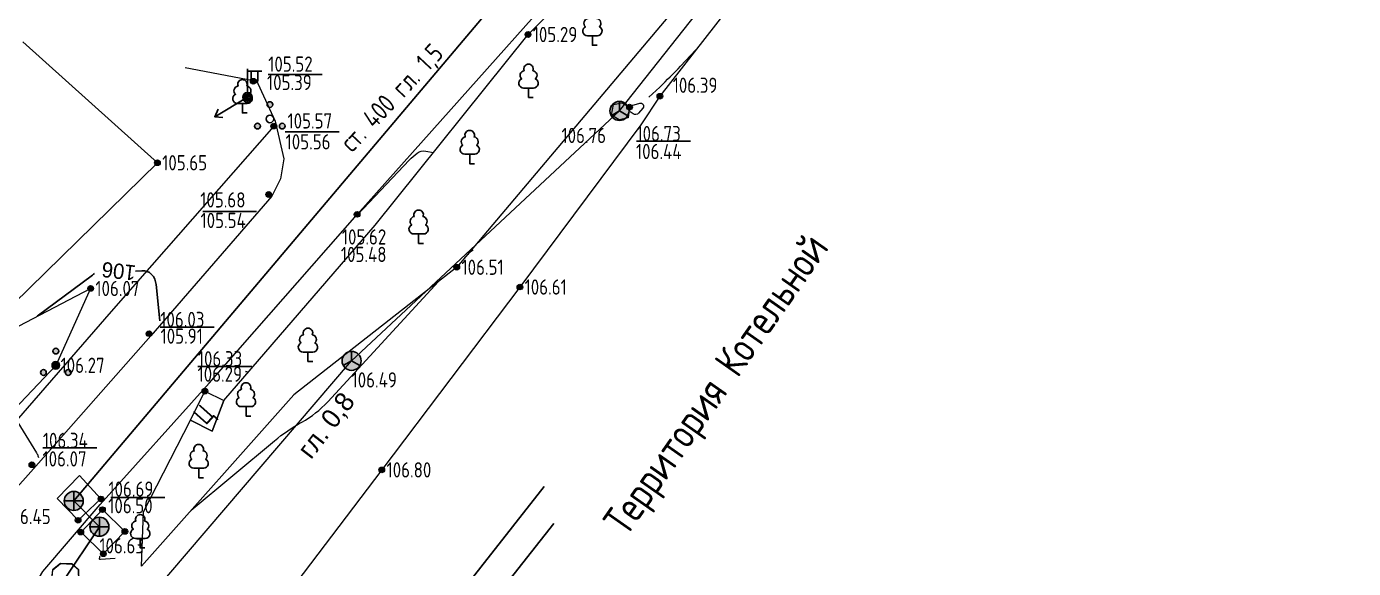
# Model space of a CAD drawing. Header units: metres. Extents: x 22515 to 24102, y 22346 to 22852.
# Drawn here: x 23909.9 to 23979.5, y 22703.8 to 22732.2 of the extents above; entities that cross this region are included whole.
import ezdxf

# ---------------------------------------------------------------- set-up
doc = ezdxf.new("R2010")
doc.units = ezdxf.units.M
doc.linetypes.add('g5_01_5x1_5', pattern=[3, 1.5, -1.5])
doc.linetypes.add('g5_366', pattern=[1.7, 0.2, -1.5])
for name, color, linetype in [('06_Инженерно-технические сооружения', 7, 'Continuous'), ('07_Объекты электропередачи', 7, 'Continuous'), ('10_Границы покрытий и угодий', 7, 'Continuous'), ('12_Рельеф', 7, 'Continuous'), ('13_Растительность', 7, 'Continuous'), ('14_Ограждения', 7, 'Continuous'), ('17_Топонимика', 7, 'Continuous'), ('19_Горизонтали', 7, 'Continuous'), ('30_Канализация', 7, 'Continuous'), ('31_Водопровод', 7, 'Continuous'), ('35_Телефон', 7, 'Continuous'), ('44_Крышки колодцев', 7, 'Continuous'), ('45_Номера колодцев', 7, 'Continuous'), ('61_Отметки высоты поверхности', 7, 'Continuous'), ('Подземная ливневка', 7, 'Continuous')]:
    doc.layers.add(name, color=color, linetype=linetype)
doc.styles.add('LIKE11', font='bm431.shx')
doc.styles.add('LIKE32', font='peteri.shx')
doc.styles.add('LIKE36', font='pragmai.shx')
doc.styles.add('Line_GUGK', font='', dxfattribs={"height": 1})
doc.styles.get("Standard").update_dxf_attribs({"font": 'GOST2304A.ttf', "height": 2})
doc.styles.get('Line_GUGK').set_extended_font_data('Bm431', italic=True)
doc.linetypes.add('g5_084b', pattern='A,0.001,[18,GUGK_2005.shx,S=10,R=180.000005,X=0,Y=0],1,[18,GUGK_2005.shx,S=30,R=180.000005,X=0,Y=0],1', length=2.001)
doc.linetypes.add('g5_122_k', pattern='A,2,-2,3,-0.6,["К",Line_GUGK,S=2,R=0,X=0,Y=-1],-3,3,-2,8,-2,8,-2,6', length=41.6)
doc.linetypes.add('g5_122_kl', pattern='A,2,-2,3,-0.6,["Кл",Line_GUGK,S=2,R=0,X=0,Y=-1],-5,3,-2,8,-2,8,-2,6', length=43.6)
doc.linetypes.add('g5_122_v', pattern='A,2,-2,3,-0.6,["В",Line_GUGK,S=2,R=0,X=0,Y=-1],-2.8,3,-2,8,-2,8,-2,6', length=41.4)
doc.linetypes.add('g5_133_t', pattern='A,4,[27,GUGK_2005.shx,S=0.8,R=0,X=0,Y=0],4,-2', length=10)
doc.linetypes.add('g5_476_3', pattern='A,2.5,[30,GUGK_2005.shx,S=2,R=0,X=0,Y=0],5,[30,GUGK_2005.shx,S=2,R=180.000005,X=0,Y=0],2.5', length=10)

# ---------------------------------------------------------------- blocks, each defined once
blk = doc.blocks.new('g5_115_1')
at = {"color": 0, "flags": 128}
for points in [[(0, 0), (4, 0)], [(3.29, -0.5), (4, 0), (3.29, 0.5)]]:
    blk.add_lwpolyline(points, dxfattribs=at)
blk = doc.blocks.new('g5_117kb')
h = blk.add_hatch(color=255)
h.paths.add_polyline_path([(0.07, 0.07), (0.92, 0.07, 0.367426), (0.07, 0.92)])
h.paths.add_polyline_path([(-0.08, 0.92, 0.367426), (-0.92, 0.07), (-0.08, 0.07)])
h.paths.add_polyline_path([(-0.08, -0.08), (-0.92, -0.08, 0.367426), (-0.08, -0.92)])
h.paths.add_polyline_path([(0.07, -0.92, 0.367426), (0.92, -0.08), (0.07, -0.08)])
at = {"color": 0, "flags": 128}
for points in [[(-1, 0), (1, 0)], [(0, 1), (0, -1)]]:
    blk.add_lwpolyline(points, dxfattribs=at)
at = {"color": 0}
blk.add_circle((0, 0), 1, dxfattribs=at)
at = {"style": 'LIKE11', "flags": 8}
for tag, p in [('Номер', (0, 1.7)), ('Отметка кольца люка', (0, -2.8)), ('Отметка земли (возле него)', (0, -4.8)), ('Верх прокладки', (0, -6.8)), ('Низ прокладки', (0, -8.8))]:
    blk.add_attdef(tag, p, '', height=1.6, dxfattribs=at)
blk = doc.blocks.new('g5_388_1')
at = {"color": 0, "flags": 128}
blk.add_lwpolyline([(0, 0.99), (0.51, 0.99, 0.798042), (0.73, 1.95, 0.636328), (0.46, 2.81, 0.533064), (0, 3.5, 0.533064), (-0.46, 2.81, 0.636328), (-0.73, 1.95, 0.798042), (-0.51, 0.99)], format="xyb", dxfattribs=at)
for points in [[(0, 0.99), (-0.51, 0.99)], [(0.5, 0), (0, 0), (0, 0.99)]]:
    blk.add_lwpolyline(points, dxfattribs=at)
at = {"style": 'LIKE11', "flags": 8}
for tag, p in [('Описание', (-14.19, 0.84)), ('Метрические данные', (1.49, 0.46))]:
    blk.add_attdef(tag, p, '', height=2, dxfattribs=at)
blk = doc.blocks.new('g5_117sv')
h = blk.add_hatch(color=255)
h.paths.add_polyline_path([(-0.08, 0.92, 0.390634), (-0.93, 0, 0.11106), (-0.84, -0.4), (-0.08, 0.04)])
h.paths.add_polyline_path([(0.07, 0.04), (0.84, -0.4, 0.11106), (0.92, 0, 0.390634), (0.07, 0.92)])
h.paths.add_polyline_path([(-0.76, -0.53, 0.524447), (0.76, -0.53), (0, -0.09)])
at = {"color": 0, "flags": 128}
for points in [[(0, 1), (0, 0)], [(0, 0), (-0.87, -0.5)], [(0.87, -0.5), (0, 0)]]:
    blk.add_lwpolyline(points, dxfattribs=at)
at = {"color": 0}
blk.add_circle((0, 0), 1, dxfattribs=at)
at = {"style": 'LIKE11', "flags": 8}
for tag, p in [('Номер', (0, 1.7)), ('Отметка кольца люка', (0, -2.8)), ('Отметка земли (возле него)', (0, -4.8)), ('Верх прокладки', (0, -6.8)), ('Низ прокладки', (0, -8.8))]:
    blk.add_attdef(tag, p, '', height=1.6, dxfattribs=at)
blk = doc.blocks.new('g5_395_1')
h = blk.add_hatch(color=0)
h.paths.add_polyline_path([(0.3, 1.5, 1), (-0.3, 1.5, 1)])
h.paths.add_polyline_path([(-1.6, -0.75, 1), (-1, -0.75, 1)])
h.paths.add_polyline_path([(1.6, -0.75, 1), (1, -0.75, 1)])
at = {"color": 0}
for centre, radius in [((0, 1.5), 0.3), ((0, 0), 0.4), ((-1.3, -0.75), 0.3), ((1.3, -0.75), 0.3)]:
    blk.add_circle(centre, radius, dxfattribs=at)
blk = doc.blocks.new('g5_110_1c')
h = blk.add_hatch(color=255)
edge = h.paths.add_edge_path()
edge.add_arc((0, 0), 0.425, 0, 360)
edge = h.paths.add_edge_path(flags=16)
edge.add_arc((0, 0), 0.195, 0, 360)
h = blk.add_hatch(color=0)
edge = h.paths.add_edge_path()
edge.add_arc((0, 0), 0.12, 0, 360)
at = {"color": 0}
for p, q in [((0, 0.5), (0, 3)), ((0, 2.75), (1.5, 2.75))]:
    blk.add_line(p, q, dxfattribs=at)
at = {"color": 0, "flags": 128}
blk.add_lwpolyline([(0.4, 2.75), (0.4, 1.86, 1.040016), (1.1, 1.86), (1.1, 2.75)], format="xyb", dxfattribs=at)
at = {"color": 0}
for radius in [0.5, 0.12]:
    blk.add_circle((0, 0), radius, dxfattribs=at)
blk = doc.blocks.new('g5_330')
at = {"linetype": 'ByBlock'}
blk.add_hatch(color=0, dxfattribs=at).paths.add_polyline_path([(-0.3, 0, 1), (0.3, 0, 1)])
at = {"color": 0, "linetype": 'ByBlock', "lineweight": -2}
blk.add_circle((0, 0), 0.3, dxfattribs=at)
at = {"color": 0, "linetype": 'ByBlock', "lineweight": 15, "flags": 12}
for tag, p in [('number', (-7.62, -0.8)), ('z', (0.5, -0.8))]:
    blk.add_attdef(tag, p, '', height=1.6, dxfattribs=at)

msp = doc.modelspace()

# ---------------------------------------------------------------- linework, layer by layer
at = {"layer": '06_Инженерно-технические сооружения', "color": 7, "linetype": 'Continuous', "lineweight": 20, "ltscale": 500, "flags": 128}
for points in [[(23940.673, 22728.119), (23941.112, 22728.204), (23941.515, 22727.974), (23941.45, 22727.42), (23940.97, 22727.298), (23940.562, 22727.551), (23940.673, 22728.119)], [(23919.218, 22713.059), (23920.22, 22712.564), (23919.606, 22710.955), (23918.458, 22711.537), (23919.218, 22713.059)], [(23911.516, 22702.602), (23911.606, 22702.604), (23912.218, 22702.619), (23912.606, 22703.073), (23912.587, 22703.704), (23912.248, 22703.996), (23911.635, 22704.02), (23911.219, 22703.682), (23911.141, 22702.953), (23911.516, 22702.602)]]:
    msp.add_lwpolyline(points, dxfattribs=at)
at = {"layer": '10_Границы покрытий и угодий', "color": 7, "linetype": 'Continuous', "lineweight": 20, "ltscale": 500, "flags": 128}
for points in [[(23927.21, 22722.344), (23937.961, 22734.399), (23941.797, 22738.693), (23945.292, 22742.661), (23946.591, 22744.149), (23955.434, 22754.334), (23962.959, 22762.804), (23966.97, 22767.284), (23965.217, 22771.27), (23963.519, 22775.298), (23955.967, 22773.473), (23954.565, 22772.97), (23950.126, 22770.977)], [(23921.887, 22729.438), (23922.916, 22727.228), (23923.361, 22725.264), (23923.185, 22724.202), (23922.728, 22723.303), (23916.378, 22715.973), (23910.215, 22708.993), (23899.83, 22697.323), (23895.586, 22694.519), (23894.022, 22694.365), (23891.547, 22694.818), (23889.732, 22695.769)], [(23911.924, 22685.596), (23911.293, 22685.443), (23910.414, 22685.371), (23909.893, 22685.395), (23908.885, 22685.441), (23907.822, 22685.611), (23906.875, 22685.912), (23905.254, 22686.798), (23903.355, 22688.76), (23902.544, 22690.69), (23902.45, 22692.776), (23902.562, 22693.405), (23903.732, 22695.568), (23904.336, 22696.325), (23909.768, 22702.398), (23909.975, 22702.624), (23910.406, 22703.081), (23910.7, 22703.603), (23913.725, 22707.112), (23919.44, 22713.487), (23927.21, 22722.344)]]:
    msp.add_lwpolyline(points, dxfattribs=at)
at = {"layer": '10_Границы покрытий и угодий', "color": 7, "linetype": 'g5_01_5x1_5', "lineweight": 20, "ltscale": 500, "flags": 128}
for points in [[(23909.66, 22731.402), (23916.726, 22725.053), (23906.3, 22714.848), (23897.678, 22706.966), (23891.891, 22711.564)], [(23922.838, 22726.979), (23914.305, 22717.236), (23908.365, 22710.445), (23898.393, 22699.108), (23897.048, 22698.035), (23894.629, 22697.491), (23891.331, 22698.435)]]:
    msp.add_lwpolyline(points, dxfattribs=at)
at = {"layer": '12_Рельеф', "color": 7, "linetype": 'g5_366', "lineweight": 20, "ltscale": 500, "flags": 128}
for points in [[(23915.89, 22703.879), (23915.993, 22706.723), (23918.458, 22711.537), (23919.606, 22710.955), (23920.22, 22712.564), (23928.166, 22721.785), (23936.184, 22731.786), (23938.55, 22734.162), (23948.566, 22742.597), (23957.077, 22754.022), (23959.432, 22757.824), (23965.763, 22765.729), (23967.158, 22767.25), (23979.148, 22778.756)], [(23897.678, 22706.966), (23906.3, 22714.848), (23913.22, 22718.454)]]:
    msp.add_lwpolyline(points, dxfattribs=at)
at = {"layer": '12_Рельеф', "color": 7, "linetype": 'g5_084b', "lineweight": 20, "ltscale": 500, "flags": 128}
for points in [[(23979.518, 22772.435), (23970.189, 22762.586), (23962.498, 22755.78), (23960.769, 22754.071), (23959.7, 22751.804), (23954.5, 22746.683), (23950.81, 22741.334), (23932.441, 22719.567), (23923.889, 22712.876), (23915.89, 22703.879)], [(23913.22, 22718.454), (23911.39, 22714.418), (23907.328, 22710.134), (23900.388, 22703.04), (23895.59, 22699.898), (23890.701, 22701.866)]]:
    msp.add_lwpolyline(points, dxfattribs=at)
at = {"layer": '14_Ограждения', "color": 7, "linetype": 'g5_476_3', "lineweight": 20, "ltscale": 0.5, "flags": 128}
msp.add_lwpolyline([(23979.518, 22772.435), (23970.189, 22762.586), (23963.577, 22755.673), (23961.929, 22753.412), (23960.23, 22751.31), (23950.638, 22738.558), (23949.626, 22736.936), (23943.107, 22728.547), (23942.11, 22727.052), (23935.757, 22718.529), (23928.507, 22708.93), (23921.409, 22699.567), (23917.229, 22694.363), (23916.991, 22694.055), (23916.983, 22694.045), (23916.586, 22693.594), (23916.577, 22693.583), (23916.334, 22693.305), (23913.818, 22690.102), (23916.009, 22688.258)], dxfattribs=at)
at = {"layer": '19_Горизонтали', "color": 32, "linetype": 'Continuous', "lineweight": 20, "ltscale": 0.5, "flags": 128}
for points, elevation in [([(23942.533, 22728.498), (23943.097, 22729.03, 0.01459), (23944.194, 22730.128), (23945, 22730.983)], 106.5), ([(23941.507, 22728.017), (23942.05, 22728.18, -0.748697), (23942.215, 22727.924), (23941.988, 22727.66, -0.38021), (23941.704, 22727.621), (23941.545, 22727.728)], 106.5), ([(23927.23, 22722.328), (23929.961, 22725.203, -0.041216), (23930.355, 22725.554), (23930.355, 22725.554, -0.207444), (23930.827, 22725.668), (23931.224, 22725.599)], 105.5), ([(23933.296, 22720.472), (23933.198, 22720.403, 0.058887), (23933.019, 22720.243), (23932.853, 22720.055)], 106.5), ([(23918.504, 22706.819), (23922.872, 22710.461, -0.048741), (23924.311, 22711.44), (23924.311, 22711.44, 0.081815), (23925.67, 22712.503), (23931.483, 22718.817)], 106.5), ([(23907.002, 22709.801), (23907.303, 22710.009, 0.009229), (23907.896, 22710.435), (23908.638, 22710.99, 0.034437), (23908.946, 22711.255), (23908.996, 22711.305, -0.059292), (23909.205, 22711.467), (23909.205, 22711.467, -0.410553), (23909.39, 22711.423), (23910.377, 22709.832, -0.055892), (23910.453, 22709.672), (23910.482, 22709.587)], 106.5), ([(23914.507, 22704.271), (23913.728, 22704.224, -0.529755), (23913.68, 22704.287), (23913.694, 22704.33, 0.156987), (23913.695, 22704.377), (23913.687, 22704.4)], 106.5)]:
    msp.add_lwpolyline(points, format="xyb", dxfattribs=dict(at, elevation=elevation))
for points, elevation in [([(23921.777, 22729.349), (23918.18, 22730.034)], 105.5), ([(23912.692, 22705.657), (23912.695, 22705.655)], 106.5)]:
    msp.add_lwpolyline(points, dxfattribs=dict(at, elevation=elevation))
at = {"layer": '19_Горизонтали', "color": 32, "linetype": 'Continuous', "lineweight": 20, "ltscale": 0.5, "elevation": 105.5, "flags": 128}
msp.add_lwpolyline([(23921.326, 22728.362, -0.251164), (23921.536, 22728.364), (23921.536, 22728.364, 0.612949), (23921.624, 22728.426), (23921.605, 22728.559, 0.660137), (23921.412, 22728.61), (23921.241, 22728.391, 0.814492), (23921.284, 22728.34)], format="xyb", close=True, dxfattribs=at)
at = {"layer": '19_Горизонтали', "color": 32, "linetype": 'Continuous', "lineweight": 30, "ltscale": 0.5, "elevation": 106, "flags": 128}
for points in [[(23910.418, 22716.994), (23913.309, 22719.157, -0.025919), (23913.425, 22719.235, -0.025919)], [(23915.582, 22719.358), (23915.91, 22719.388, -0.234555), (23916.422, 22719.191), (23916.422, 22719.191, -0.16084), (23916.66, 22718.662), (23916.86, 22716.749)]]:
    msp.add_lwpolyline(points, format="xyb", dxfattribs=at)
msp.add_lwpolyline([(23921.506, 22714.056), (23921.35, 22714.098)], dxfattribs=at)
at = {"layer": '30_Канализация', "color": 7, "linetype": 'Continuous', "lineweight": 20, "ltscale": 500, "flags": 128}
for points in [[(23911.464, 22707.42), (23912.627, 22708.641), (23913.761, 22707.401), (23912.562, 22706.282), (23911.464, 22707.42)], [(23913.885, 22704.525), (23915.017, 22705.696), (23913.836, 22706.841), (23912.726, 22705.663), (23913.885, 22704.525)], [(23912.241, 22703.981), (23912.585, 22703.703), (23912.598, 22703.072), (23912.212, 22702.63), (23911.521, 22702.609), (23911.153, 22702.953), (23911.225, 22703.676), (23911.636, 22704.014), (23912.241, 22703.981)]]:
    msp.add_lwpolyline(points, dxfattribs=at)
at = {"layer": '30_Канализация', "color": 12, "linetype": 'g5_122_k', "lineweight": 30, "ltscale": 500, "flags": 128}
msp.add_lwpolyline([(23930.761, 22697.517), (23937.538, 22706.108)], dxfattribs=at)
at = {"layer": '31_Водопровод', "color": 94, "linetype": 'g5_122_v', "lineweight": 30, "ltscale": 500, "flags": 128}
msp.add_lwpolyline([(23915.694, 22680.364), (23920.96, 22686.872), (23928.906, 22697.71), (23937.024, 22708.053)], dxfattribs=at)
at = {"layer": '35_Телефон', "color": 6, "linetype": 'g5_133_t', "lineweight": 20, "ltscale": 500, "flags": 128}
msp.add_lwpolyline([(23897.308, 22680.033), (23926.919, 22714.653), (23940.988, 22727.773), (23962.405, 22754.848), (23979.526, 22776.982)], dxfattribs=at)
at = {"layer": '61_Отметки высоты поверхности', "flags": 128}
for points in [[(23922.546, 22729.693), (23925.379, 22729.693)], [(23923.437, 22726.682), (23926.269, 22726.682)], [(23941.879, 22726.185), (23944.712, 22726.185)], [(23919.102, 22722.491), (23921.935, 22722.491)], [(23916.877, 22716.425), (23919.709, 22716.425)], [(23918.848, 22714.361), (23921.68, 22714.361)], [(23910.708, 22710.079), (23913.541, 22710.079)], [(23914.285, 22707.474), (23917.118, 22707.474)]]:
    msp.add_lwpolyline(points, dxfattribs=at)
at = {"layer": 'Подземная ливневка', "color": 42, "linetype": 'g5_122_kl', "lineweight": 30, "ltscale": 500, "flags": 128}
for points in [[(23913.679, 22705.945), (23912.332, 22707.296), (23933.941, 22732.832), (23956.545, 22757.924), (23960.539, 22762.332)], [(23913.679, 22705.945), (23911.742, 22703.028), (23921.023, 22691.835), (23929.361, 22683.786), (23947.126, 22673.761), (23944.829, 22670.128)]]:
    msp.add_lwpolyline(points, dxfattribs=at)

# ---------------------------------------------------------------- block references
at = {"layer": '07_Объекты электропередачи', "color": 7, "linetype": 'Continuous', "lineweight": 20, "xscale": 0.5, "yscale": 0.5, "zscale": 0.5}
msp.add_blockref('g5_110_1c', (23921.453, 22728.489, 105.489), dxfattribs=at)
at = {"layer": '07_Объекты электропередачи', "color": 7, "linetype": 'Continuous', "lineweight": 20, "xscale": 0.5, "yscale": 0.5, "zscale": 0.5, "rotation": 210.642419286168}
msp.add_blockref('g5_115_1', (23921.453, 22728.489), dxfattribs=at)
at = {"layer": '13_Растительность', "color": 92, "linetype": 'Continuous', "lineweight": 20, "xscale": 0.5, "yscale": 0.5, "zscale": 0.5}
for name, p in [('g5_388_1', (23939.564, 22731.219, 106.095)), ('g5_388_1', (23936.21, 22728.481, 105.804)), ('g5_388_1', (23921.19, 22727.671, 105.618)), ('g5_395_1', (23922.631, 22727.355, 105.558)), ('g5_388_1', (23933.122, 22725.004, 105.908)), ('g5_388_1', (23930.441, 22720.821, 106.163)), ('g5_388_1', (23924.629, 22714.62, 106.319)), ('g5_395_1', (23911.39, 22714.418, 106.272)), ('g5_388_1', (23921.377, 22711.755, 106.267)), ('g5_388_1', (23918.891, 22708.52, 106.546)), ('g5_388_1', (23915.822, 22704.834, 106.505))]:
    msp.add_blockref(name, p, dxfattribs=at)
at = {"layer": '44_Крышки колодцев', "color": 7, "linetype": 'Continuous', "lineweight": 20, "xscale": 0.5, "yscale": 0.5, "zscale": 0.5}
for name, p in [('g5_117sv', (23940.988, 22727.773, 106.755)), ('g5_117sv', (23926.919, 22714.653, 106.489)), ('g5_117kb', (23912.332, 22707.296, 106.452)), ('g5_117kb', (23913.679, 22705.945, 106.633))]:
    msp.add_blockref(name, p, dxfattribs=at)
at = {"layer": '61_Отметки высоты поверхности', "color": 7, "linetype": 'Continuous', "lineweight": 20, "xscale": 0.5, "yscale": 0.5, "zscale": 0.5}
for p in [(23936.184, 22731.786, 105.294), (23921.758, 22729.334, 105.518), (23943.107, 22728.547, 106.536), (23941.515, 22727.974, 106.728), (23922.838, 22726.979, 105.57), (23916.726, 22725.053, 105.654), (23922.568, 22723.388, 105.683), (23927.21, 22722.344, 105.48), (23932.441, 22719.567, 106.513), (23913.22, 22718.454, 106.066), (23935.757, 22718.529, 106.61), (23916.284, 22716.079, 106.032), (23911.39, 22714.418, 106.272), (23919.218, 22713.059, 106.017), (23910.135, 22709.199, 106.528), (23928.507, 22708.93, 106.797), (23913.761, 22707.401, 106.416), (23912.562, 22706.282, 106.445), (23913.836, 22706.841, 106.615), (23912.697, 22705.664, 106.499), (23915.017, 22705.696, 106.588), (23913.885, 22704.525, 106.632)]:
    msp.add_blockref('g5_330', p, dxfattribs=at)

# ---------------------------------------------------------------- texts
at = {"layer": '10_Границы покрытий и угодий', "color": 7, "linetype": 'Continuous', "lineweight": 15}
msp.add_text('Ц', height=1, rotation=48.16301, dxfattribs=at).set_placement((23919.267, 22711.231))
at = {"layer": '17_Топонимика', "color": 7, "linetype": 'Continuous', "lineweight": 15}
msp.add_text('Территория Котельной', height=1.6, rotation=54.94421, dxfattribs=at).set_placement((23941.356, 22705.381))
at = {"layer": '19_Горизонтали', "color": 32, "linetype": 'Continuous', "lineweight": 15, "style": 'LIKE36'}
msp.add_text('106', height=0.8, rotation=173.55212, dxfattribs=at).set_placement((23915.627, 22719.655))
at = {"layer": '35_Телефон', "color": 6, "linetype": 'Continuous', "lineweight": 15, "style": 'LIKE32'}
msp.add_text('гл. 0,8', height=1, rotation=52.38709, dxfattribs=at).set_placement((23924.788, 22709.437))
at = {"layer": '45_Номера колодцев', "color": 7, "linetype": 'Continuous', "lineweight": 15, "ltscale": 0.5}
for s, p in [('106.76', (23937.942, 22726.086)), ('106.49', (23926.919, 22713.253)), ('106.45', (23908.745, 22706.081)), ('106.63', (23913.679, 22704.545))]:
    msp.add_text(s, height=0.8, dxfattribs=at).set_placement(p)
at = {"layer": '61_Отметки высоты поверхности', "color": 7, "linetype": 'Continuous', "lineweight": 15, "ltscale": 0.5}
for s, p in [('105.29', (23936.434, 22731.386)), ('105.52', (23922.544, 22729.833)), ('105.39', (23922.48, 22728.867)), ('106.39', (23943.783, 22728.722)), ('105.57', (23923.556, 22726.85)), ('106.73', (23941.879, 22726.185)), ('105.56', (23923.457, 22725.754)), ('106.44', (23941.855, 22725.245)), ('105.65', (23916.976, 22724.653)), ('105.68', (23918.974, 22722.704)), ('105.54', (23918.988, 22721.625)), ('105.62', (23926.41, 22720.758)), ('105.48', (23926.359, 22719.84)), ('106.51', (23932.691, 22719.167)), ('106.61', (23936.007, 22718.129)), ('106.07', (23913.47, 22718.054)), ('106.03', (23916.877, 22716.425)), ('105.91', (23916.891, 22715.553)), ('106.27', (23911.64, 22714.018)), ('106.33', (23918.848, 22714.361)), ('106.29', (23918.834, 22713.554)), ('106.34', (23910.708, 22710.079)), ('106.07', (23910.692, 22709.106)), ('106.80', (23928.757, 22708.53)), ('106.69', (23914.153, 22707.521)), ('106.50', (23914.143, 22706.65))]:
    msp.add_text(s, height=0.8, dxfattribs=at).set_placement(p)
at = {"layer": 'Подземная ливневка', "color": 42, "linetype": 'Continuous', "lineweight": 15}
msp.add_text('ст. 400 гл. 1,5', height=1, rotation=46.73168, dxfattribs=at).set_placement((23926.951, 22725.55))

doc.saveas('drawing.dxf')
